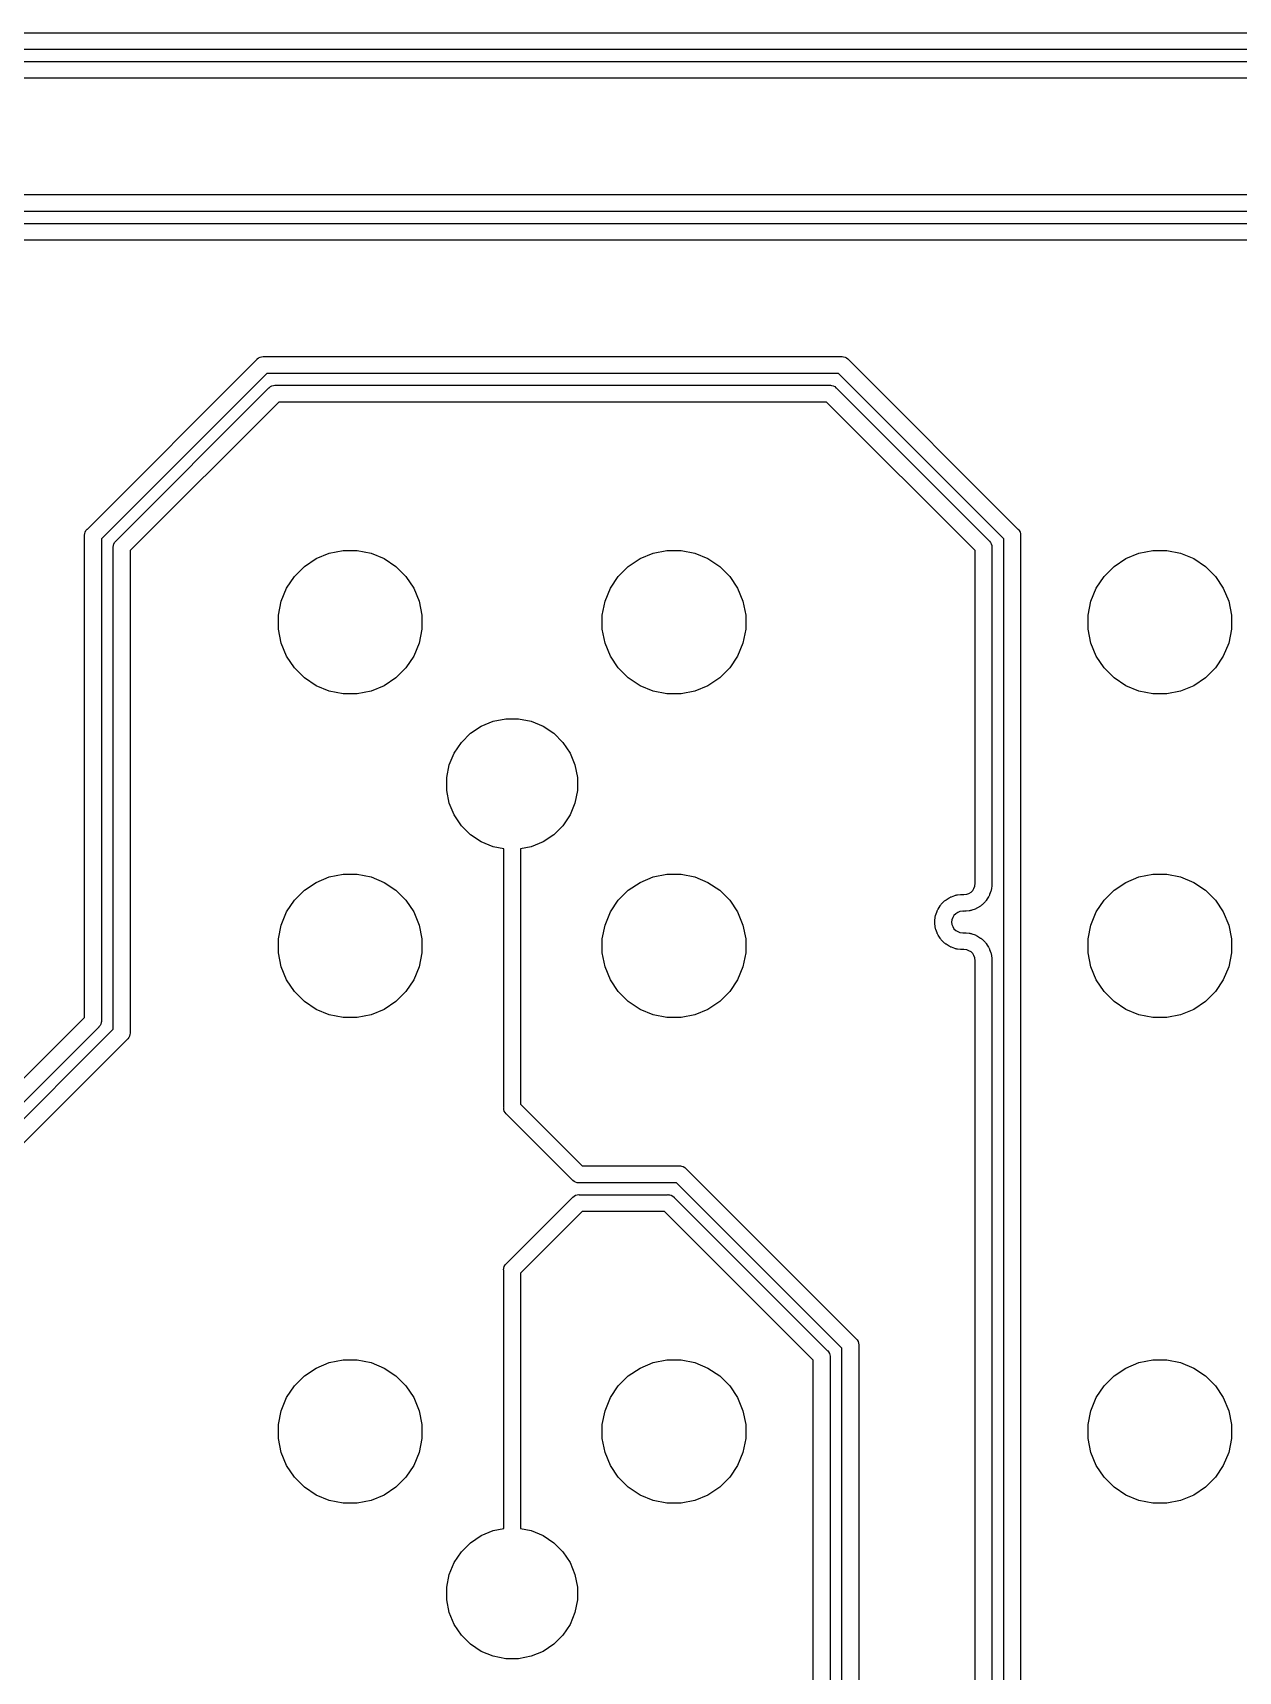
# Model space of a CAD drawing. Extents: x 4.56 to 8.94, y -5.14 to -1.89.
# Drawn here: x 6.004 to 6.748, y -4.248 to -3.236 of the extents above; entities that cross this region are included whole.
import ezdxf

# ---------------------------------------------------------------- set-up
doc = ezdxf.new("R2010")
doc.units = 0
doc.header["$MEASUREMENT"] = 0
doc.layers.add('BLACK', color=7, linetype='CONTINUOUS')

msp = doc.modelspace()

# ---------------------------------------------------------------- linework, layer by layer
at = {"layer": 'BLACK', "linetype": 'CONTINUOUS'}
for p, q in [((4.99659, -3.23593), (7.90341, -3.23593)), ((7.90151, -3.24635), (4.99849, -3.24635)), ((5.00393, -3.25365), (7.64066, -3.25365)), ((7.64085, -3.26407), (5.00583, -3.26407)), ((5.04659, -3.33593), (7.45341, -3.33593)), ((7.45151, -3.34635), (5.04849, -3.34635)), ((5.05393, -3.35365), (6.94066, -3.35365)), ((6.94085, -3.36407), (5.05583, -3.36407)), ((6.03764, -3.54247), (6.14247, -3.43764)), ((6.14247, -3.43764), (6.14263, -3.43744)), ((6.14263, -3.43744), (6.14342, -3.43679)), ((6.14342, -3.43679), (6.14433, -3.43631)), ((6.14433, -3.43631), (6.14531, -3.43601)), ((6.14531, -3.43601), (6.14633, -3.43591)), ((6.14633, -3.43591), (6.14659, -3.43593)), ((6.14659, -3.43593), (6.50341, -3.43593)), ((6.50341, -3.43593), (6.50367, -3.43591)), ((6.50367, -3.43591), (6.50393, -3.43593)), ((6.50393, -3.43593), (6.50469, -3.43601)), ((6.50469, -3.43601), (6.50567, -3.43631)), ((6.50567, -3.43631), (6.50658, -3.43679)), ((6.50658, -3.43679), (6.50737, -3.43744)), ((6.50737, -3.43744), (6.50753, -3.43764)), ((6.50753, -3.43764), (6.61236, -3.54247)), ((6.14849, -3.44635), (6.04635, -3.54849)), ((6.50151, -3.44635), (6.14849, -3.44635)), ((6.60365, -3.54849), (6.50151, -3.44635)), ((6.05536, -3.54981), (6.14981, -3.45536)), ((6.14981, -3.45536), (6.14997, -3.45516)), ((6.14997, -3.45516), (6.15076, -3.45451)), ((6.15076, -3.45451), (6.15167, -3.45403)), ((6.15167, -3.45403), (6.15265, -3.45373)), ((6.15265, -3.45373), (6.15341, -3.45365)), ((6.15341, -3.45365), (6.15367, -3.45363)), ((6.15341, -3.45365), (6.15341, -3.45365)), ((6.15367, -3.45363), (6.15393, -3.45365)), ((6.15393, -3.45365), (6.49607, -3.45365)), ((6.49607, -3.45365), (6.49633, -3.45363)), ((6.49633, -3.45363), (6.49659, -3.45365)), ((6.49659, -3.45365), (6.49735, -3.45373)), ((6.49735, -3.45373), (6.49833, -3.45403)), ((6.49833, -3.45403), (6.49924, -3.45451)), ((6.49924, -3.45451), (6.50003, -3.45516)), ((6.50003, -3.45516), (6.50019, -3.45536)), ((6.50019, -3.45536), (6.59464, -3.54981)), ((6.15583, -3.46407), (6.06407, -3.55583)), ((6.49417, -3.46407), (6.15583, -3.46407)), ((6.58593, -3.55583), (6.49417, -3.46407)), ((6.03591, -3.54633), (6.03601, -3.54531)), ((6.03593, -3.54659), (6.03591, -3.54633)), ((6.03593, -3.84417), (6.03593, -3.54659)), ((6.03601, -3.54531), (6.03631, -3.54433)), ((6.03631, -3.54433), (6.03679, -3.54342)), ((6.03631, -3.54433), (6.03631, -3.54433)), ((6.03679, -3.54342), (6.03744, -3.54263)), ((6.03744, -3.54263), (6.03764, -3.54247)), ((6.04635, -3.54849), (6.04635, -3.84607)), ((6.05373, -3.55265), (6.05403, -3.55167)), ((6.05403, -3.55167), (6.05414, -3.55146)), ((6.05414, -3.55146), (6.05451, -3.55076)), ((6.05451, -3.55076), (6.05516, -3.54997)), ((6.05516, -3.54997), (6.05536, -3.54981)), ((6.59464, -3.54981), (6.59484, -3.54997)), ((6.59484, -3.54997), (6.59549, -3.55076)), ((6.59549, -3.55076), (6.59597, -3.55167)), ((6.59597, -3.55167), (6.59627, -3.55265)), ((6.60365, -4.40151), (6.60365, -3.54849)), ((6.61236, -3.54247), (6.61256, -3.54263)), ((6.61256, -3.54263), (6.61321, -3.54342)), ((6.61321, -3.54342), (6.61369, -3.54433)), ((6.61369, -3.54433), (6.61399, -3.54531)), ((6.61399, -3.54531), (6.61409, -3.54633)), ((6.61409, -3.54633), (6.61407, -3.54659)), ((6.61407, -3.54659), (6.61407, -4.40341)), ((6.05363, -3.55367), (6.05373, -3.55265)), ((6.05365, -3.55393), (6.05363, -3.55367)), ((6.05365, -3.85151), (6.05365, -3.55393)), ((6.06407, -3.55583), (6.06407, -3.85341)), ((6.17177, -3.5656), (6.17902, -3.56075)), ((6.17902, -3.56075), (6.18708, -3.55741)), ((6.18708, -3.55741), (6.19564, -3.55571)), ((6.19564, -3.55571), (6.20436, -3.55571)), ((6.20436, -3.55571), (6.21292, -3.55741)), ((6.21292, -3.55741), (6.22098, -3.56075)), ((6.22098, -3.56075), (6.22823, -3.5656)), ((6.37177, -3.5656), (6.37902, -3.56075)), ((6.37902, -3.56075), (6.38708, -3.55741)), ((6.38708, -3.55741), (6.39564, -3.55571)), ((6.39564, -3.55571), (6.40436, -3.55571)), ((6.40436, -3.55571), (6.41292, -3.55741)), ((6.41292, -3.55741), (6.42098, -3.56075)), ((6.42098, -3.56075), (6.42823, -3.5656)), ((6.58593, -3.76132), (6.58593, -3.55583)), ((6.59627, -3.55265), (6.59635, -3.55341)), ((6.59635, -3.55341), (6.59637, -3.55367)), ((6.59637, -3.55367), (6.59635, -3.55393)), ((6.59635, -3.55393), (6.59635, -3.76114)), ((6.67177, -3.5656), (6.67902, -3.56075)), ((6.67902, -3.56075), (6.68708, -3.55741)), ((6.68708, -3.55741), (6.69564, -3.55571)), ((6.69564, -3.55571), (6.70436, -3.55571)), ((6.70436, -3.55571), (6.71292, -3.55741)), ((6.71292, -3.55741), (6.72098, -3.56075)), ((6.72098, -3.56075), (6.72823, -3.5656)), ((6.16075, -3.57902), (6.1656, -3.57177)), ((6.1656, -3.57177), (6.17177, -3.5656)), ((6.22823, -3.5656), (6.2344, -3.57177)), ((6.2344, -3.57177), (6.23925, -3.57902)), ((6.36075, -3.57902), (6.3656, -3.57177)), ((6.3656, -3.57177), (6.37177, -3.5656)), ((6.42823, -3.5656), (6.4344, -3.57177)), ((6.4344, -3.57177), (6.43925, -3.57902)), ((6.66075, -3.57902), (6.6656, -3.57177)), ((6.6656, -3.57177), (6.67177, -3.5656)), ((6.72823, -3.5656), (6.7344, -3.57177)), ((6.7344, -3.57177), (6.73925, -3.57902)), ((6.15741, -3.58708), (6.16075, -3.57902)), ((6.23925, -3.57902), (6.24259, -3.58708)), ((6.35741, -3.58708), (6.36075, -3.57902)), ((6.43925, -3.57902), (6.44259, -3.58708)), ((6.65741, -3.58708), (6.66075, -3.57902)), ((6.73925, -3.57902), (6.74259, -3.58708)), ((6.15571, -3.59564), (6.15741, -3.58708)), ((6.24259, -3.58708), (6.24429, -3.59564)), ((6.35571, -3.59564), (6.35741, -3.58708)), ((6.44259, -3.58708), (6.44429, -3.59564)), ((6.65571, -3.59564), (6.65741, -3.58708)), ((6.74259, -3.58708), (6.74429, -3.59564)), ((6.15571, -3.60436), (6.15571, -3.59564)), ((6.24429, -3.59564), (6.24429, -3.60436)), ((6.35571, -3.60436), (6.35571, -3.59564)), ((6.44429, -3.59564), (6.44429, -3.60436)), ((6.65571, -3.60436), (6.65571, -3.59564)), ((6.74429, -3.59564), (6.74429, -3.60436)), ((6.15741, -3.61292), (6.15571, -3.60436)), ((6.16075, -3.62098), (6.15741, -3.61292)), ((6.24259, -3.61292), (6.23925, -3.62098)), ((6.24429, -3.60436), (6.24259, -3.61292)), ((6.35741, -3.61292), (6.35571, -3.60436)), ((6.36075, -3.62098), (6.35741, -3.61292)), ((6.44259, -3.61292), (6.43925, -3.62098)), ((6.44429, -3.60436), (6.44259, -3.61292)), ((6.65741, -3.61292), (6.65571, -3.60436)), ((6.66075, -3.62098), (6.65741, -3.61292)), ((6.74259, -3.61292), (6.73925, -3.62098)), ((6.74429, -3.60436), (6.74259, -3.61292)), ((6.1656, -3.62823), (6.16075, -3.62098)), ((6.23925, -3.62098), (6.2344, -3.62823)), ((6.3656, -3.62823), (6.36075, -3.62098)), ((6.43925, -3.62098), (6.4344, -3.62823)), ((6.6656, -3.62823), (6.66075, -3.62098)), ((6.73925, -3.62098), (6.7344, -3.62823)), ((6.17177, -3.6344), (6.1656, -3.62823)), ((6.2344, -3.62823), (6.22823, -3.6344)), ((6.37177, -3.6344), (6.3656, -3.62823)), ((6.4344, -3.62823), (6.42823, -3.6344)), ((6.67177, -3.6344), (6.6656, -3.62823)), ((6.7344, -3.62823), (6.72823, -3.6344)), ((6.17902, -3.63925), (6.17177, -3.6344)), ((6.18708, -3.64259), (6.17902, -3.63925)), ((6.19564, -3.64429), (6.18708, -3.64259)), ((6.21292, -3.64259), (6.20436, -3.64429)), ((6.22098, -3.63925), (6.21292, -3.64259)), ((6.22823, -3.6344), (6.22098, -3.63925)), ((6.37902, -3.63925), (6.37177, -3.6344)), ((6.38708, -3.64259), (6.37902, -3.63925)), ((6.39564, -3.64429), (6.38708, -3.64259)), ((6.41292, -3.64259), (6.40436, -3.64429)), ((6.42098, -3.63925), (6.41292, -3.64259)), ((6.42823, -3.6344), (6.42098, -3.63925)), ((6.67902, -3.63925), (6.67177, -3.6344)), ((6.68708, -3.64259), (6.67902, -3.63925)), ((6.69564, -3.64429), (6.68708, -3.64259)), ((6.71292, -3.64259), (6.70436, -3.64429)), ((6.72098, -3.63925), (6.71292, -3.64259)), ((6.72823, -3.6344), (6.72098, -3.63925)), ((6.20436, -3.64429), (6.19564, -3.64429)), ((6.40436, -3.64429), (6.39564, -3.64429)), ((6.70436, -3.64429), (6.69564, -3.64429)), ((6.28089, -3.66424), (6.28823, -3.6612)), ((6.28823, -3.6612), (6.29603, -3.65965)), ((6.29603, -3.65965), (6.30397, -3.65965)), ((6.30397, -3.65965), (6.31177, -3.6612)), ((6.31177, -3.6612), (6.31911, -3.66424)), ((6.26865, -3.67428), (6.27428, -3.66865)), ((6.27428, -3.66865), (6.28089, -3.66424)), ((6.31911, -3.66424), (6.32572, -3.66865)), ((6.32572, -3.66865), (6.33135, -3.67428)), ((6.2612, -3.68823), (6.26424, -3.68089)), ((6.26424, -3.68089), (6.26865, -3.67428)), ((6.33135, -3.67428), (6.33576, -3.68089)), ((6.33576, -3.68089), (6.3388, -3.68823)), ((6.25965, -3.69603), (6.2612, -3.68823)), ((6.3388, -3.68823), (6.34035, -3.69603)), ((6.25965, -3.70397), (6.25965, -3.69603)), ((6.2612, -3.71177), (6.25965, -3.70397)), ((6.34035, -3.70397), (6.3388, -3.71177)), ((6.34035, -3.69603), (6.34035, -3.70397)), ((6.26424, -3.71911), (6.2612, -3.71177)), ((6.3388, -3.71177), (6.33576, -3.71911)), ((6.26865, -3.72572), (6.26424, -3.71911)), ((6.33576, -3.71911), (6.33135, -3.72572)), ((6.27428, -3.73135), (6.26865, -3.72572)), ((6.28089, -3.73576), (6.27428, -3.73135)), ((6.32572, -3.73135), (6.31911, -3.73576)), ((6.33135, -3.72572), (6.32572, -3.73135)), ((6.28823, -3.7388), (6.28089, -3.73576)), ((6.29479, -3.74011), (6.28823, -3.7388)), ((6.29479, -3.89974), (6.29479, -3.74011)), ((6.31177, -3.7388), (6.30521, -3.74011)), ((6.30521, -3.74011), (6.30521, -3.89784)), ((6.31911, -3.73576), (6.31177, -3.7388)), ((6.17177, -3.7656), (6.17902, -3.76075)), ((6.17902, -3.76075), (6.18708, -3.75741)), ((6.18708, -3.75741), (6.19564, -3.75571)), ((6.19564, -3.75571), (6.20436, -3.75571)), ((6.20436, -3.75571), (6.21292, -3.75741)), ((6.21292, -3.75741), (6.22098, -3.76075)), ((6.22098, -3.76075), (6.22823, -3.7656)), ((6.37177, -3.7656), (6.37902, -3.76075)), ((6.37902, -3.76075), (6.38708, -3.75741)), ((6.38708, -3.75741), (6.39564, -3.75571)), ((6.39564, -3.75571), (6.40436, -3.75571)), ((6.40436, -3.75571), (6.41292, -3.75741)), ((6.41292, -3.75741), (6.42098, -3.76075)), ((6.42098, -3.76075), (6.42823, -3.7656)), ((6.58447, -3.76571), (6.58525, -3.76447)), ((6.58525, -3.76447), (6.58574, -3.76308)), ((6.58574, -3.76308), (6.58593, -3.76132)), ((6.59602, -3.76498), (6.59592, -3.7654)), ((6.59604, -3.76465), (6.59602, -3.76498)), ((6.59626, -3.76267), (6.59604, -3.76465)), ((6.59627, -3.76264), (6.59626, -3.76267)), ((6.59632, -3.76217), (6.59627, -3.76264)), ((6.59634, -3.76195), (6.59632, -3.76217)), ((6.59635, -3.76187), (6.59634, -3.76191)), ((6.59634, -3.76191), (6.59634, -3.76195)), ((6.59635, -3.76114), (6.59635, -3.76118)), ((6.59635, -3.76118), (6.59635, -3.76165)), ((6.59635, -3.76165), (6.59635, -3.76187)), ((6.67177, -3.7656), (6.67902, -3.76075)), ((6.67902, -3.76075), (6.68708, -3.75741)), ((6.68708, -3.75741), (6.69564, -3.75571)), ((6.69564, -3.75571), (6.70436, -3.75571)), ((6.70436, -3.75571), (6.71292, -3.75741)), ((6.71292, -3.75741), (6.72098, -3.76075)), ((6.72098, -3.76075), (6.72823, -3.7656)), ((6.16075, -3.77902), (6.1656, -3.77177)), ((6.1656, -3.77177), (6.17177, -3.7656)), ((6.22823, -3.7656), (6.2344, -3.77177)), ((6.2344, -3.77177), (6.23925, -3.77902)), ((6.36075, -3.77902), (6.3656, -3.77177)), ((6.3656, -3.77177), (6.37177, -3.7656)), ((6.42823, -3.7656), (6.4344, -3.77177)), ((6.4344, -3.77177), (6.43925, -3.77902)), ((6.56431, -3.77526), (6.56447, -3.77497)), ((6.56447, -3.77497), (6.56475, -3.77463)), ((6.56475, -3.77463), (6.56502, -3.77428)), ((6.56502, -3.77428), (6.56527, -3.77406)), ((6.56527, -3.77406), (6.56688, -3.77245)), ((6.56688, -3.77245), (6.56709, -3.7722)), ((6.56709, -3.7722), (6.56744, -3.77193)), ((6.56744, -3.77193), (6.56778, -3.77165)), ((6.56778, -3.77165), (6.56807, -3.7715)), ((6.56807, -3.7715), (6.57, -3.77029)), ((6.57, -3.77029), (6.57027, -3.77009)), ((6.57027, -3.77009), (6.57067, -3.76991)), ((6.57067, -3.76991), (6.57106, -3.76971)), ((6.57106, -3.76971), (6.57138, -3.76962)), ((6.57138, -3.76962), (6.57353, -3.76887)), ((6.57353, -3.76887), (6.57384, -3.76874)), ((6.57384, -3.76874), (6.57427, -3.76865)), ((6.57427, -3.76865), (6.57469, -3.76854)), ((6.57469, -3.76854), (6.57502, -3.76853)), ((6.57502, -3.76853), (6.577, -3.76831)), ((6.577, -3.76831), (6.57703, -3.7683)), ((6.57703, -3.7683), (6.5775, -3.76825)), ((6.5775, -3.76825), (6.57772, -3.76823)), ((6.57772, -3.76823), (6.57776, -3.76823)), ((6.57776, -3.76823), (6.5778, -3.76822)), ((6.5778, -3.76822), (6.57802, -3.76822)), ((6.57802, -3.76822), (6.57849, -3.76822)), ((6.57849, -3.76822), (6.57853, -3.76822)), ((6.57853, -3.76822), (6.57904, -3.76822)), ((6.57904, -3.76822), (6.58079, -3.76802)), ((6.58079, -3.76802), (6.58218, -3.76754)), ((6.58218, -3.76754), (6.58343, -3.76675)), ((6.58343, -3.76675), (6.58447, -3.76571)), ((6.58994, -3.77492), (6.5896, -3.7752)), ((6.59029, -3.77465), (6.58994, -3.77492)), ((6.5905, -3.7744), (6.59029, -3.77465)), ((6.59212, -3.77279), (6.5905, -3.7744)), ((6.59236, -3.77257), (6.59212, -3.77279)), ((6.59263, -3.77223), (6.59236, -3.77257)), ((6.59291, -3.77189), (6.59263, -3.77223)), ((6.59307, -3.7716), (6.59291, -3.77189)), ((6.59428, -3.76967), (6.59307, -3.7716)), ((6.59448, -3.7694), (6.59428, -3.76967)), ((6.59466, -3.769), (6.59448, -3.7694)), ((6.59486, -3.76861), (6.59466, -3.769)), ((6.59494, -3.76829), (6.59486, -3.76861)), ((6.5957, -3.76614), (6.59494, -3.76829)), ((6.59583, -3.76583), (6.5957, -3.76614)), ((6.59592, -3.7654), (6.59583, -3.76583)), ((6.66075, -3.77902), (6.6656, -3.77177)), ((6.6656, -3.77177), (6.67177, -3.7656)), ((6.72823, -3.7656), (6.7344, -3.77177)), ((6.7344, -3.77177), (6.73925, -3.77902)), ((6.15741, -3.78708), (6.16075, -3.77902)), ((6.23925, -3.77902), (6.24259, -3.78708)), ((6.35741, -3.78708), (6.36075, -3.77902)), ((6.43925, -3.77902), (6.44259, -3.78708)), ((6.56103, -3.7848), (6.56109, -3.78447)), ((6.56104, -3.78524), (6.56103, -3.7848)), ((6.56103, -3.78568), (6.56104, -3.78524)), ((6.56109, -3.78447), (6.56134, -3.78221)), ((6.56134, -3.78221), (6.56136, -3.78188)), ((6.56136, -3.78188), (6.56146, -3.78145)), ((6.56146, -3.78145), (6.56155, -3.78102)), ((6.56155, -3.78102), (6.56168, -3.78072)), ((6.56168, -3.78072), (6.56244, -3.77857)), ((6.56244, -3.77857), (6.56252, -3.77825)), ((6.56252, -3.77825), (6.56272, -3.77786)), ((6.56272, -3.77786), (6.56291, -3.77746)), ((6.56291, -3.77746), (6.5631, -3.77719)), ((6.5631, -3.77719), (6.56431, -3.77526)), ((6.57165, -3.78378), (6.57148, -3.78524)), ((6.57148, -3.78524), (6.57165, -3.7867)), ((6.57213, -3.78239), (6.57165, -3.78378)), ((6.57291, -3.78114), (6.57213, -3.78239)), ((6.57396, -3.7801), (6.57291, -3.78114)), ((6.5752, -3.77932), (6.57396, -3.7801)), ((6.57659, -3.77883), (6.5752, -3.77932)), ((6.57834, -3.77863), (6.57659, -3.77883)), ((6.57885, -3.77863), (6.57834, -3.77863)), ((6.57889, -3.77864), (6.57885, -3.77863)), ((6.57936, -3.77863), (6.57889, -3.77864)), ((6.57958, -3.77863), (6.57936, -3.77863)), ((6.57962, -3.77863), (6.57958, -3.77863)), ((6.57966, -3.77863), (6.57962, -3.77863)), ((6.57987, -3.7786), (6.57966, -3.77863)), ((6.58035, -3.77856), (6.57987, -3.7786)), ((6.58038, -3.77855), (6.58035, -3.77856)), ((6.58236, -3.77832), (6.58038, -3.77855)), ((6.58269, -3.77831), (6.58236, -3.77832)), ((6.58311, -3.77821), (6.58269, -3.77831)), ((6.58355, -3.77812), (6.58311, -3.77821)), ((6.58385, -3.77799), (6.58355, -3.77812)), ((6.586, -3.77723), (6.58385, -3.77799)), ((6.58632, -3.77714), (6.586, -3.77723)), ((6.58671, -3.77695), (6.58632, -3.77714)), ((6.58711, -3.77676), (6.58671, -3.77695)), ((6.58738, -3.77657), (6.58711, -3.77676)), ((6.58931, -3.77536), (6.58738, -3.77657)), ((6.5896, -3.7752), (6.58931, -3.77536)), ((6.65741, -3.78708), (6.66075, -3.77902)), ((6.73925, -3.77902), (6.74259, -3.78708)), ((6.15571, -3.79564), (6.15741, -3.78708)), ((6.24259, -3.78708), (6.24429, -3.79564)), ((6.35571, -3.79564), (6.35741, -3.78708)), ((6.44259, -3.78708), (6.44429, -3.79564)), ((6.56109, -3.786), (6.56103, -3.78568)), ((6.56134, -3.78827), (6.56109, -3.786)), ((6.56136, -3.7886), (6.56134, -3.78827)), ((6.56146, -3.78903), (6.56136, -3.7886)), ((6.56155, -3.78946), (6.56146, -3.78903)), ((6.56168, -3.78976), (6.56155, -3.78946)), ((6.56244, -3.79191), (6.56168, -3.78976)), ((6.56252, -3.79223), (6.56244, -3.79191)), ((6.56272, -3.79262), (6.56252, -3.79223)), ((6.56291, -3.79302), (6.56272, -3.79262)), ((6.5631, -3.79329), (6.56291, -3.79302)), ((6.56431, -3.79522), (6.5631, -3.79329)), ((6.56447, -3.79551), (6.56431, -3.79522)), ((6.57165, -3.7867), (6.57213, -3.78809)), ((6.57213, -3.78809), (6.57291, -3.78934)), ((6.57291, -3.78934), (6.57396, -3.79038)), ((6.57396, -3.79038), (6.5752, -3.79116)), ((6.5752, -3.79116), (6.57659, -3.79165)), ((6.57659, -3.79165), (6.57834, -3.79184)), ((6.57834, -3.79184), (6.57885, -3.79184)), ((6.57885, -3.79184), (6.57889, -3.79184)), ((6.57889, -3.79184), (6.57936, -3.79184)), ((6.57936, -3.79184), (6.57958, -3.79184)), ((6.57958, -3.79184), (6.57962, -3.79185)), ((6.57962, -3.79185), (6.57966, -3.79185)), ((6.57966, -3.79185), (6.57988, -3.79187)), ((6.57988, -3.79187), (6.58035, -3.79192)), ((6.58035, -3.79192), (6.58038, -3.79193)), ((6.58038, -3.79193), (6.58236, -3.79215)), ((6.58236, -3.79215), (6.58269, -3.79217)), ((6.58269, -3.79217), (6.58312, -3.79227)), ((6.58312, -3.79227), (6.58354, -3.79236)), ((6.58354, -3.79236), (6.58385, -3.79249)), ((6.58385, -3.79249), (6.586, -3.79325)), ((6.586, -3.79325), (6.58632, -3.79333)), ((6.58632, -3.79333), (6.58671, -3.79353)), ((6.58671, -3.79353), (6.58711, -3.79371)), ((6.58711, -3.79371), (6.58738, -3.79391)), ((6.58738, -3.79391), (6.58931, -3.79512)), ((6.58931, -3.79512), (6.5896, -3.79528)), ((6.5896, -3.79528), (6.58994, -3.79556)), ((6.65571, -3.79564), (6.65741, -3.78708)), ((6.74259, -3.78708), (6.74429, -3.79564)), ((6.15571, -3.80436), (6.15571, -3.79564)), ((6.15741, -3.81292), (6.15571, -3.80436)), ((6.24429, -3.80436), (6.24259, -3.81292)), ((6.24429, -3.79564), (6.24429, -3.80436)), ((6.35571, -3.80436), (6.35571, -3.79564)), ((6.35741, -3.81292), (6.35571, -3.80436)), ((6.44429, -3.80436), (6.44259, -3.81292)), ((6.44429, -3.79564), (6.44429, -3.80436)), ((6.56475, -3.79585), (6.56447, -3.79551)), ((6.56502, -3.7962), (6.56475, -3.79585)), ((6.56527, -3.79641), (6.56502, -3.7962)), ((6.56688, -3.79803), (6.56527, -3.79641)), ((6.56709, -3.79827), (6.56688, -3.79803)), ((6.56744, -3.79854), (6.56709, -3.79827)), ((6.56778, -3.79882), (6.56744, -3.79854)), ((6.56807, -3.79898), (6.56778, -3.79882)), ((6.57, -3.80019), (6.56807, -3.79898)), ((6.57027, -3.80039), (6.57, -3.80019)), ((6.57067, -3.80057), (6.57027, -3.80039)), ((6.57106, -3.80077), (6.57067, -3.80057)), ((6.57138, -3.80085), (6.57106, -3.80077)), ((6.57353, -3.80161), (6.57138, -3.80085)), ((6.57384, -3.80174), (6.57353, -3.80161)), ((6.57427, -3.80183), (6.57384, -3.80174)), ((6.57469, -3.80193), (6.57427, -3.80183)), ((6.57502, -3.80195), (6.57469, -3.80193)), ((6.577, -3.80217), (6.57502, -3.80195)), ((6.57703, -3.80218), (6.577, -3.80217)), ((6.57751, -3.80223), (6.57703, -3.80218)), ((6.57772, -3.80225), (6.57751, -3.80223)), ((6.57776, -3.80225), (6.57772, -3.80225)), ((6.5778, -3.80226), (6.57776, -3.80225)), ((6.57802, -3.80226), (6.5778, -3.80226)), ((6.57849, -3.80226), (6.57802, -3.80226)), ((6.57853, -3.80226), (6.57849, -3.80226)), ((6.57904, -3.80226), (6.57853, -3.80226)), ((6.58079, -3.80245), (6.57904, -3.80226)), ((6.58218, -3.80294), (6.58079, -3.80245)), ((6.58343, -3.80372), (6.58218, -3.80294)), ((6.58447, -3.80476), (6.58343, -3.80372)), ((6.58525, -3.80601), (6.58447, -3.80476)), ((6.58994, -3.79556), (6.59029, -3.79583)), ((6.59029, -3.79583), (6.5905, -3.79607)), ((6.5905, -3.79607), (6.59212, -3.79769)), ((6.59212, -3.79769), (6.59236, -3.7979)), ((6.59236, -3.7979), (6.59263, -3.79825)), ((6.59263, -3.79825), (6.59291, -3.79859)), ((6.59291, -3.79859), (6.59307, -3.79888)), ((6.59307, -3.79888), (6.59428, -3.80081)), ((6.59428, -3.80081), (6.59448, -3.80108)), ((6.59448, -3.80108), (6.59466, -3.80148)), ((6.59466, -3.80148), (6.59486, -3.80187)), ((6.59486, -3.80187), (6.59494, -3.80219)), ((6.59494, -3.80219), (6.5957, -3.80434)), ((6.5957, -3.80434), (6.59583, -3.80464)), ((6.59583, -3.80464), (6.59592, -3.80507)), ((6.59592, -3.80507), (6.59602, -3.8055)), ((6.65571, -3.80436), (6.65571, -3.79564)), ((6.65741, -3.81292), (6.65571, -3.80436)), ((6.74429, -3.80436), (6.74259, -3.81292)), ((6.74429, -3.79564), (6.74429, -3.80436)), ((6.16075, -3.82098), (6.15741, -3.81292)), ((6.24259, -3.81292), (6.23925, -3.82098)), ((6.36075, -3.82098), (6.35741, -3.81292)), ((6.44259, -3.81292), (6.43925, -3.82098)), ((6.58574, -3.8074), (6.58525, -3.80601)), ((6.58593, -3.80915), (6.58574, -3.8074)), ((6.58593, -4.39417), (6.58593, -3.80915)), ((6.59602, -3.8055), (6.59604, -3.80583)), ((6.59604, -3.80583), (6.59626, -3.80781)), ((6.59626, -3.80781), (6.59627, -3.80784)), ((6.59627, -3.80784), (6.59632, -3.80831)), ((6.59632, -3.80831), (6.59634, -3.80853)), ((6.59634, -3.80853), (6.59634, -3.80857)), ((6.59634, -3.80857), (6.59635, -3.80861)), ((6.59635, -3.80861), (6.59635, -3.80883)), ((6.59635, -3.80883), (6.59635, -3.8093)), ((6.59635, -3.8093), (6.59635, -3.80934)), ((6.59635, -3.80934), (6.59635, -4.39607)), ((6.66075, -3.82098), (6.65741, -3.81292)), ((6.74259, -3.81292), (6.73925, -3.82098)), ((6.1656, -3.82823), (6.16075, -3.82098)), ((6.23925, -3.82098), (6.2344, -3.82823)), ((6.3656, -3.82823), (6.36075, -3.82098)), ((6.43925, -3.82098), (6.4344, -3.82823)), ((6.6656, -3.82823), (6.66075, -3.82098)), ((6.73925, -3.82098), (6.7344, -3.82823)), ((6.17177, -3.8344), (6.1656, -3.82823)), ((6.17902, -3.83925), (6.17177, -3.8344)), ((6.22823, -3.8344), (6.22098, -3.83925)), ((6.2344, -3.82823), (6.22823, -3.8344)), ((6.37177, -3.8344), (6.3656, -3.82823)), ((6.37902, -3.83925), (6.37177, -3.8344)), ((6.42823, -3.8344), (6.42098, -3.83925)), ((6.4344, -3.82823), (6.42823, -3.8344)), ((6.67177, -3.8344), (6.6656, -3.82823)), ((6.67902, -3.83925), (6.67177, -3.8344)), ((6.72823, -3.8344), (6.72098, -3.83925)), ((6.7344, -3.82823), (6.72823, -3.8344)), ((5.94417, -3.93593), (6.03593, -3.84417)), ((6.18708, -3.84259), (6.17902, -3.83925)), ((6.19564, -3.84429), (6.18708, -3.84259)), ((6.20436, -3.84429), (6.19564, -3.84429)), ((6.21292, -3.84259), (6.20436, -3.84429)), ((6.22098, -3.83925), (6.21292, -3.84259)), ((6.38708, -3.84259), (6.37902, -3.83925)), ((6.39564, -3.84429), (6.38708, -3.84259)), ((6.40436, -3.84429), (6.39564, -3.84429)), ((6.41292, -3.84259), (6.40436, -3.84429)), ((6.42098, -3.83925), (6.41292, -3.84259)), ((6.68708, -3.84259), (6.67902, -3.83925)), ((6.69564, -3.84429), (6.68708, -3.84259)), ((6.70436, -3.84429), (6.69564, -3.84429)), ((6.71292, -3.84259), (6.70436, -3.84429)), ((6.72098, -3.83925), (6.71292, -3.84259)), ((6.04464, -3.85019), (5.95019, -3.94464)), ((5.95151, -3.95365), (6.05365, -3.85151)), ((6.04484, -3.85003), (6.04464, -3.85019)), ((6.04549, -3.84924), (6.04484, -3.85003)), ((6.04597, -3.84833), (6.04549, -3.84924)), ((6.04627, -3.84735), (6.04597, -3.84833)), ((6.04635, -3.84659), (6.04627, -3.84735)), ((6.04635, -3.84607), (6.04637, -3.84633)), ((6.04637, -3.84633), (6.04635, -3.84659)), ((6.04635, -3.84659), (6.04635, -3.84659)), ((6.06369, -3.85567), (6.06321, -3.85658)), ((6.06399, -3.85469), (6.06369, -3.85567)), ((6.06407, -3.85393), (6.06399, -3.85469)), ((6.06407, -3.85341), (6.06409, -3.85367)), ((6.06409, -3.85367), (6.06407, -3.85393)), ((6.06236, -3.85753), (5.95753, -3.96236)), ((6.06256, -3.85737), (6.06236, -3.85753)), ((6.06321, -3.85658), (6.06256, -3.85737)), ((6.29477, -3.9), (6.29479, -3.89974)), ((6.29479, -3.90026), (6.29477, -3.9)), ((6.29487, -3.90102), (6.29479, -3.90026)), ((6.29517, -3.902), (6.29487, -3.90102)), ((6.29565, -3.90291), (6.29517, -3.902)), ((6.2963, -3.9037), (6.29565, -3.90291)), ((6.2965, -3.90386), (6.2963, -3.9037)), ((6.33728, -3.94464), (6.2965, -3.90386)), ((6.30521, -3.89784), (6.3433, -3.93593)), ((6.3433, -3.93593), (6.40341, -3.93593)), ((6.40341, -3.93593), (6.40367, -3.93591)), ((6.40367, -3.93591), (6.40393, -3.93593)), ((6.40393, -3.93593), (6.40469, -3.93601)), ((6.40469, -3.93601), (6.40567, -3.93631)), ((6.40567, -3.93631), (6.40658, -3.93679)), ((6.40658, -3.93679), (6.40737, -3.93744)), ((6.33744, -3.94484), (6.33728, -3.94464)), ((6.33823, -3.94549), (6.33744, -3.94484)), ((6.33914, -3.94597), (6.33823, -3.94549)), ((6.34012, -3.94627), (6.33914, -3.94597)), ((6.33914, -3.94597), (6.33914, -3.94597)), ((6.34114, -3.94637), (6.34012, -3.94627)), ((6.34139, -3.94635), (6.34114, -3.94637)), ((6.40151, -3.94635), (6.34139, -3.94635)), ((6.50365, -4.04849), (6.40151, -3.94635)), ((6.40737, -3.93744), (6.40753, -3.93764)), ((6.40753, -3.93764), (6.51236, -4.04247)), ((6.2965, -3.99614), (6.33728, -3.95536)), ((6.33728, -3.95536), (6.33744, -3.95516)), ((6.33744, -3.95516), (6.33823, -3.95451)), ((6.33823, -3.95451), (6.33914, -3.95403)), ((6.33914, -3.95403), (6.34012, -3.95373)), ((6.34012, -3.95373), (6.34114, -3.95363)), ((6.34114, -3.95363), (6.34139, -3.95365)), ((6.34139, -3.95365), (6.39607, -3.95365)), ((6.39607, -3.95365), (6.39633, -3.95363)), ((6.39633, -3.95363), (6.39659, -3.95365)), ((6.39659, -3.95365), (6.39735, -3.95373)), ((6.39735, -3.95373), (6.39833, -3.95403)), ((6.39833, -3.95403), (6.39924, -3.95451)), ((6.39924, -3.95451), (6.40003, -3.95516)), ((6.40003, -3.95516), (6.40019, -3.95536)), ((6.40019, -3.95536), (6.49464, -4.04981)), ((6.3433, -3.96407), (6.30521, -4.00216)), ((6.39417, -3.96407), (6.3433, -3.96407)), ((6.48593, -4.05583), (6.39417, -3.96407)), ((6.29517, -3.998), (6.29565, -3.99709)), ((6.29565, -3.99709), (6.2963, -3.9963)), ((6.2963, -3.9963), (6.2965, -3.99614)), ((6.29477, -4), (6.29487, -3.99898)), ((6.29479, -4.00026), (6.29477, -4)), ((6.29479, -4.15989), (6.29479, -4.00026)), ((6.29487, -3.99898), (6.29517, -3.998)), ((6.29517, -3.998), (6.29517, -3.998)), ((6.30521, -4.00216), (6.30521, -4.15989)), ((6.51236, -4.04247), (6.51256, -4.04263)), ((6.51256, -4.04263), (6.51321, -4.04342)), ((6.51321, -4.04342), (6.51369, -4.04433)), ((6.51369, -4.04433), (6.51399, -4.04531)), ((6.51399, -4.04531), (6.51409, -4.04633)), ((6.51409, -4.04633), (6.51407, -4.04659)), ((6.51407, -4.04659), (6.51407, -4.35341)), ((6.17902, -4.06075), (6.18708, -4.05741)), ((6.18708, -4.05741), (6.19564, -4.05571)), ((6.19564, -4.05571), (6.20436, -4.05571)), ((6.20436, -4.05571), (6.21292, -4.05741)), ((6.21292, -4.05741), (6.22098, -4.06075)), ((6.37902, -4.06075), (6.38708, -4.05741)), ((6.38708, -4.05741), (6.39564, -4.05571)), ((6.39564, -4.05571), (6.40436, -4.05571)), ((6.40436, -4.05571), (6.41292, -4.05741)), ((6.41292, -4.05741), (6.42098, -4.06075)), ((6.48593, -4.34417), (6.48593, -4.05583)), ((6.49464, -4.04981), (6.49484, -4.04997)), ((6.49484, -4.04997), (6.49549, -4.05076)), ((6.49549, -4.05076), (6.49597, -4.05167)), ((6.49597, -4.05167), (6.49627, -4.05265)), ((6.49627, -4.05265), (6.49635, -4.05341)), ((6.49635, -4.05341), (6.49637, -4.05367)), ((6.49637, -4.05367), (6.49635, -4.05393)), ((6.49635, -4.05393), (6.49635, -4.34607)), ((6.50365, -4.35151), (6.50365, -4.04849)), ((6.67902, -4.06075), (6.68708, -4.05741)), ((6.68708, -4.05741), (6.69564, -4.05571)), ((6.69564, -4.05571), (6.70436, -4.05571)), ((6.70436, -4.05571), (6.71292, -4.05741)), ((6.71292, -4.05741), (6.72098, -4.06075)), ((6.1656, -4.07177), (6.17177, -4.0656)), ((6.17177, -4.0656), (6.17902, -4.06075)), ((6.22098, -4.06075), (6.22823, -4.0656)), ((6.22823, -4.0656), (6.2344, -4.07177)), ((6.3656, -4.07177), (6.37177, -4.0656)), ((6.37177, -4.0656), (6.37902, -4.06075)), ((6.42098, -4.06075), (6.42823, -4.0656)), ((6.42823, -4.0656), (6.4344, -4.07177)), ((6.6656, -4.07177), (6.67177, -4.0656)), ((6.67177, -4.0656), (6.67902, -4.06075)), ((6.72098, -4.06075), (6.72823, -4.0656)), ((6.72823, -4.0656), (6.7344, -4.07177)), ((6.16075, -4.07902), (6.1656, -4.07177)), ((6.2344, -4.07177), (6.23925, -4.07902)), ((6.36075, -4.07902), (6.3656, -4.07177)), ((6.4344, -4.07177), (6.43925, -4.07902)), ((6.66075, -4.07902), (6.6656, -4.07177)), ((6.7344, -4.07177), (6.73925, -4.07902)), ((6.15571, -4.09564), (6.15741, -4.08708)), ((6.15741, -4.08708), (6.16075, -4.07902)), ((6.23925, -4.07902), (6.24259, -4.08708)), ((6.24259, -4.08708), (6.24429, -4.09564)), ((6.35571, -4.09564), (6.35741, -4.08708)), ((6.35741, -4.08708), (6.36075, -4.07902)), ((6.43925, -4.07902), (6.44259, -4.08708)), ((6.44259, -4.08708), (6.44429, -4.09564)), ((6.65571, -4.09564), (6.65741, -4.08708)), ((6.65741, -4.08708), (6.66075, -4.07902)), ((6.73925, -4.07902), (6.74259, -4.08708)), ((6.74259, -4.08708), (6.74429, -4.09564)), ((6.15571, -4.10436), (6.15571, -4.09564)), ((6.24429, -4.09564), (6.24429, -4.10436)), ((6.35571, -4.10436), (6.35571, -4.09564)), ((6.44429, -4.09564), (6.44429, -4.10436)), ((6.65571, -4.10436), (6.65571, -4.09564)), ((6.74429, -4.09564), (6.74429, -4.10436)), ((6.15741, -4.11292), (6.15571, -4.10436)), ((6.24429, -4.10436), (6.24259, -4.11292)), ((6.35741, -4.11292), (6.35571, -4.10436)), ((6.44429, -4.10436), (6.44259, -4.11292)), ((6.65741, -4.11292), (6.65571, -4.10436)), ((6.74429, -4.10436), (6.74259, -4.11292)), ((6.16075, -4.12098), (6.15741, -4.11292)), ((6.24259, -4.11292), (6.23925, -4.12098)), ((6.36075, -4.12098), (6.35741, -4.11292)), ((6.44259, -4.11292), (6.43925, -4.12098)), ((6.66075, -4.12098), (6.65741, -4.11292)), ((6.74259, -4.11292), (6.73925, -4.12098)), ((6.1656, -4.12823), (6.16075, -4.12098)), ((6.17177, -4.1344), (6.1656, -4.12823)), ((6.2344, -4.12823), (6.22823, -4.1344)), ((6.23925, -4.12098), (6.2344, -4.12823)), ((6.3656, -4.12823), (6.36075, -4.12098)), ((6.37177, -4.1344), (6.3656, -4.12823)), ((6.4344, -4.12823), (6.42823, -4.1344)), ((6.43925, -4.12098), (6.4344, -4.12823)), ((6.6656, -4.12823), (6.66075, -4.12098)), ((6.67177, -4.1344), (6.6656, -4.12823)), ((6.7344, -4.12823), (6.72823, -4.1344)), ((6.73925, -4.12098), (6.7344, -4.12823)), ((6.17902, -4.13925), (6.17177, -4.1344)), ((6.18708, -4.14259), (6.17902, -4.13925)), ((6.22098, -4.13925), (6.21292, -4.14259)), ((6.22823, -4.1344), (6.22098, -4.13925)), ((6.37902, -4.13925), (6.37177, -4.1344)), ((6.38708, -4.14259), (6.37902, -4.13925)), ((6.42098, -4.13925), (6.41292, -4.14259)), ((6.42823, -4.1344), (6.42098, -4.13925)), ((6.67902, -4.13925), (6.67177, -4.1344)), ((6.68708, -4.14259), (6.67902, -4.13925)), ((6.72098, -4.13925), (6.71292, -4.14259)), ((6.72823, -4.1344), (6.72098, -4.13925)), ((6.19564, -4.14429), (6.18708, -4.14259)), ((6.20436, -4.14429), (6.19564, -4.14429)), ((6.21292, -4.14259), (6.20436, -4.14429)), ((6.39564, -4.14429), (6.38708, -4.14259)), ((6.40436, -4.14429), (6.39564, -4.14429)), ((6.41292, -4.14259), (6.40436, -4.14429)), ((6.69564, -4.14429), (6.68708, -4.14259)), ((6.70436, -4.14429), (6.69564, -4.14429)), ((6.71292, -4.14259), (6.70436, -4.14429)), ((6.26865, -4.17428), (6.27428, -4.16865)), ((6.27428, -4.16865), (6.28089, -4.16424)), ((6.28089, -4.16424), (6.28823, -4.1612)), ((6.28823, -4.1612), (6.29479, -4.15989)), ((6.30521, -4.15989), (6.31177, -4.1612)), ((6.31177, -4.1612), (6.31911, -4.16424)), ((6.31911, -4.16424), (6.32572, -4.16865)), ((6.32572, -4.16865), (6.33135, -4.17428)), ((6.26424, -4.18089), (6.26865, -4.17428)), ((6.33135, -4.17428), (6.33576, -4.18089)), ((6.25965, -4.19603), (6.2612, -4.18823)), ((6.2612, -4.18823), (6.26424, -4.18089)), ((6.33576, -4.18089), (6.3388, -4.18823)), ((6.3388, -4.18823), (6.34035, -4.19603)), ((6.25965, -4.20397), (6.25965, -4.19603)), ((6.34035, -4.19603), (6.34035, -4.20397)), ((6.2612, -4.21177), (6.25965, -4.20397)), ((6.34035, -4.20397), (6.3388, -4.21177)), ((6.26424, -4.21911), (6.2612, -4.21177)), ((6.26865, -4.22572), (6.26424, -4.21911)), ((6.33576, -4.21911), (6.33135, -4.22572)), ((6.3388, -4.21177), (6.33576, -4.21911)), ((6.27428, -4.23135), (6.26865, -4.22572)), ((6.33135, -4.22572), (6.32572, -4.23135)), ((6.28089, -4.23576), (6.27428, -4.23135)), ((6.28823, -4.2388), (6.28089, -4.23576)), ((6.29603, -4.24035), (6.28823, -4.2388)), ((6.30397, -4.24035), (6.29603, -4.24035)), ((6.31177, -4.2388), (6.30397, -4.24035)), ((6.31911, -4.23576), (6.31177, -4.2388)), ((6.32572, -4.23135), (6.31911, -4.23576))]:
    msp.add_line(p, q, dxfattribs=at)

doc.saveas('drawing.dxf')
